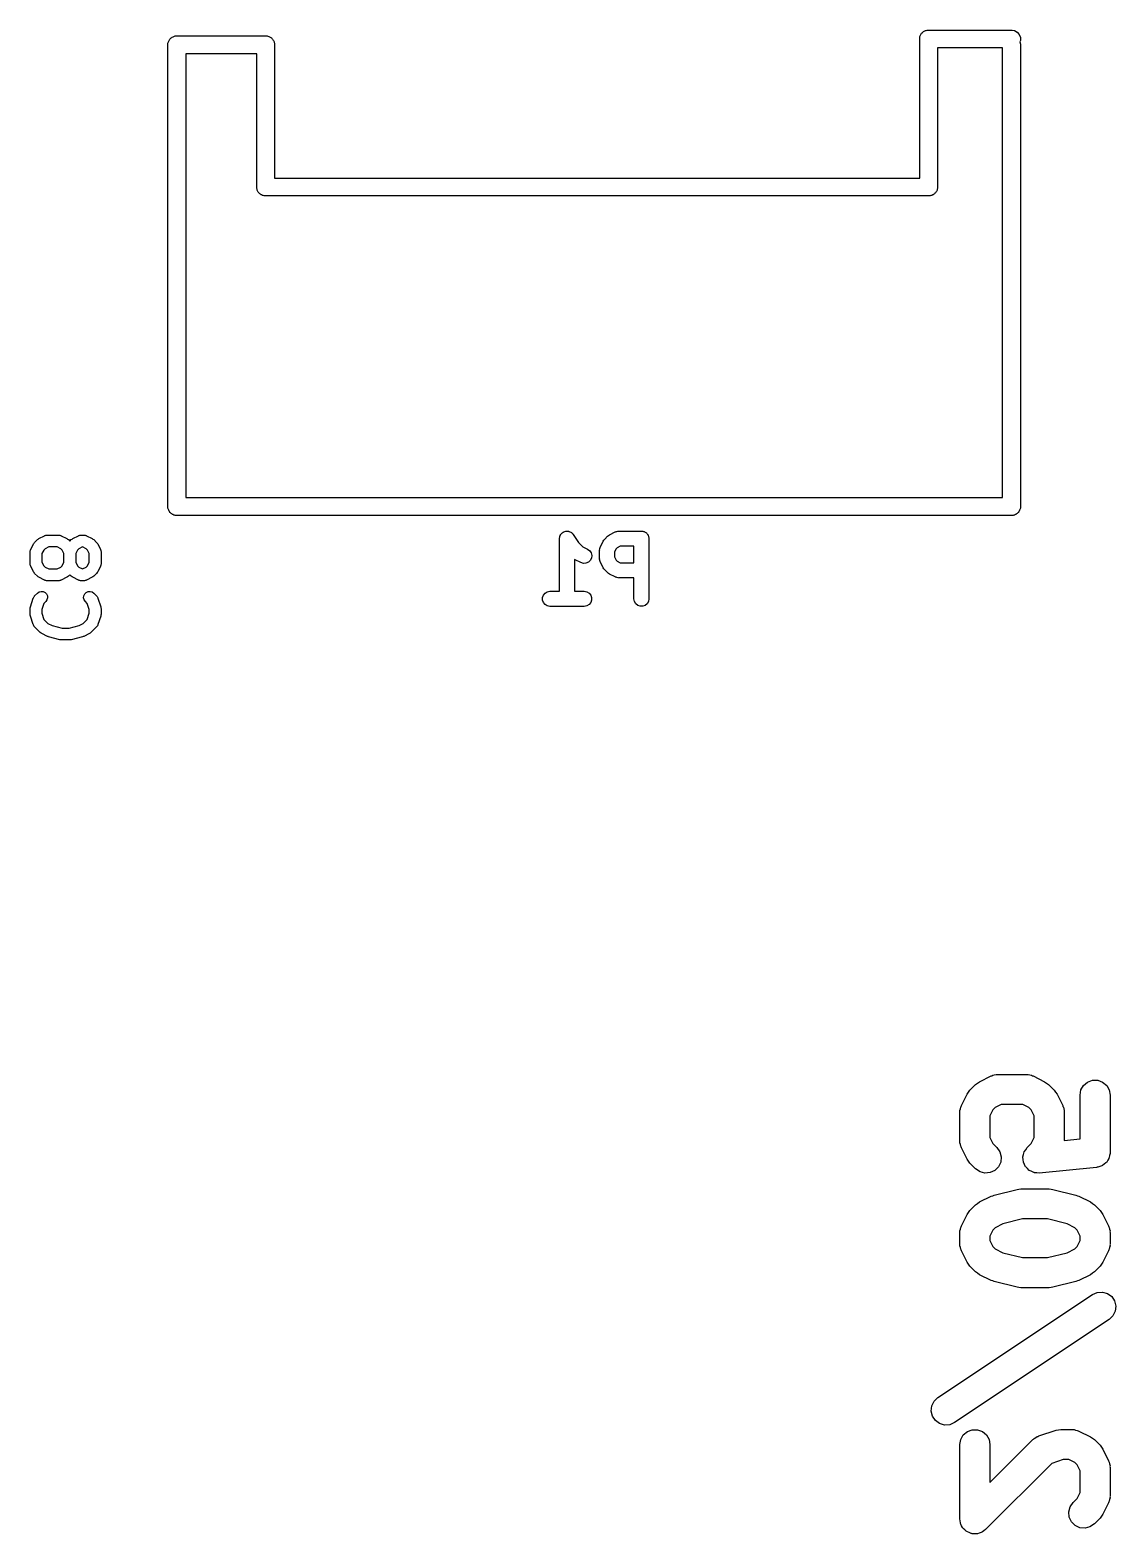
# Model space of a CAD drawing. Extents: x 85.7 to 123.3, y -104.5 to -55.
# Drawn here: x 96.85 to 106.03, y -90.51 to -77.8 of the extents above; entities that cross this region are included whole.
import ezdxf

# ---------------------------------------------------------------- set-up
doc = ezdxf.new("R2010")
doc.units = 0
doc.header["$MEASUREMENT"] = 0
doc.layers.add('BLACK', color=7, linetype='CONTINUOUS')

msp = doc.modelspace()

# ---------------------------------------------------------------- linework, layer by layer
at = {"layer": 'BLACK', "linetype": 'CONTINUOUS'}
for p, q in [((98.0345, -77.879), (98.0396, -77.8748)), ((98.0396, -77.8748), (98.0438, -77.8697)), ((98.0438, -77.8697), (98.0496, -77.8663)), ((98.0496, -77.8663), (98.0547, -77.862)), ((98.0547, -77.862), (98.061, -77.8598)), ((98.061, -77.8598), (98.0668, -77.8564)), ((98.0668, -77.8564), (98.0733, -77.8553)), ((98.0733, -77.8553), (98.0796, -77.853)), ((98.0796, -77.853), (98.0862, -77.853)), ((98.0862, -77.853), (98.0862, -77.853)), ((98.0862, -77.853), (98.8494, -77.853)), ((98.8494, -77.853), (98.8494, -77.853)), ((98.8494, -77.853), (98.856, -77.853)), ((98.856, -77.853), (98.8623, -77.8553)), ((98.8623, -77.8553), (98.8688, -77.8564)), ((98.8688, -77.8564), (98.8746, -77.8598)), ((98.8746, -77.8598), (98.8809, -77.862)), ((98.8809, -77.862), (98.886, -77.8663)), ((98.886, -77.8663), (98.8918, -77.8697)), ((98.8918, -77.8697), (98.896, -77.8748)), ((98.896, -77.8748), (98.9011, -77.879)), ((104.368, -77.8648), (104.37, -77.8585)), ((104.368, -77.8714), (104.368, -77.8648)), ((104.368, -79.053), (104.368, -77.8714)), ((104.37, -77.8585), (104.371, -77.852)), ((104.371, -77.852), (104.375, -77.8462)), ((104.375, -77.8462), (104.377, -77.8399)), ((104.377, -77.8399), (104.381, -77.8348)), ((104.381, -77.8348), (104.384, -77.829)), ((104.384, -77.829), (104.39, -77.8248)), ((104.39, -77.8248), (104.394, -77.8197)), ((104.394, -77.8197), (104.4, -77.8163)), ((104.4, -77.8163), (104.405, -77.812)), ((104.405, -77.812), (104.411, -77.8098)), ((104.411, -77.8098), (104.417, -77.8064)), ((104.417, -77.8064), (104.423, -77.8053)), ((104.423, -77.8053), (104.43, -77.803)), ((104.43, -77.803), (104.436, -77.803)), ((104.436, -77.803), (104.436, -77.803)), ((104.436, -77.803), (105.149, -77.803)), ((105.149, -77.803), (105.169, -77.8064)), ((105.169, -77.8064), (105.192, -77.8197)), ((105.192, -77.8197), (105.209, -77.8399)), ((105.209, -77.8399), (105.218, -77.8648)), ((105.218, -77.8648), (105.218, -77.8912)), ((98.0178, -77.9148), (98.0201, -77.9085)), ((98.0178, -77.9214), (98.0178, -77.9148)), ((98.0178, -81.8346), (98.0178, -77.9214)), ((98.0201, -77.9085), (98.0212, -77.902)), ((98.0212, -77.902), (98.0246, -77.8962)), ((98.0246, -77.8962), (98.0268, -77.8899)), ((98.0268, -77.8899), (98.0311, -77.8848)), ((98.0311, -77.8848), (98.0345, -77.879)), ((98.9011, -77.879), (98.9045, -77.8848)), ((98.9045, -77.8848), (98.9088, -77.8899)), ((98.9088, -77.8899), (98.911, -77.8962)), ((98.911, -77.8962), (98.9144, -77.902)), ((98.9144, -77.902), (98.9155, -77.9085)), ((98.9155, -77.9085), (98.9178, -77.9148)), ((98.9178, -77.9148), (98.9178, -77.9214)), ((98.9178, -77.9214), (98.9178, -77.9214)), ((98.9178, -77.9214), (98.9178, -79.053)), ((105.068, -77.953), (104.518, -77.953)), ((104.518, -77.953), (104.518, -79.1346)), ((105.068, -81.753), (105.068, -77.953)), ((105.218, -77.8912), (105.214, -77.9015)), ((105.214, -77.9015), (105.214, -77.902)), ((105.214, -77.902), (105.218, -77.9214)), ((105.218, -77.9214), (105.218, -81.8346)), ((98.7678, -78.003), (98.1678, -78.003)), ((98.1678, -78.003), (98.1678, -81.753)), ((98.7678, -79.1148), (98.7678, -78.003)), ((98.7678, -79.1412), (98.7678, -79.1148)), ((98.7701, -79.1475), (98.7678, -79.1412)), ((98.9178, -79.053), (104.368, -79.053)), ((104.518, -79.1412), (104.516, -79.1475)), ((104.518, -79.1346), (104.518, -79.1346)), ((104.518, -79.1346), (104.518, -79.1412)), ((98.7712, -79.154), (98.7701, -79.1475)), ((98.7746, -79.1598), (98.7712, -79.154)), ((98.7768, -79.1661), (98.7746, -79.1598)), ((98.7811, -79.1712), (98.7768, -79.1661)), ((98.7845, -79.177), (98.7811, -79.1712)), ((98.7896, -79.1812), (98.7845, -79.177)), ((98.7938, -79.1863), (98.7896, -79.1812)), ((98.7996, -79.1897), (98.7938, -79.1863)), ((98.8047, -79.194), (98.7996, -79.1897)), ((98.811, -79.1962), (98.8047, -79.194)), ((98.8168, -79.1996), (98.811, -79.1962)), ((98.8233, -79.2007), (98.8168, -79.1996)), ((98.8296, -79.203), (98.8233, -79.2007)), ((98.8362, -79.203), (98.8296, -79.203)), ((104.449, -79.203), (98.8362, -79.203)), ((98.8362, -79.203), (98.8362, -79.203)), ((104.456, -79.203), (104.449, -79.203)), ((104.449, -79.203), (104.449, -79.203)), ((104.462, -79.2007), (104.456, -79.203)), ((104.469, -79.1996), (104.462, -79.2007)), ((104.475, -79.1962), (104.469, -79.1996)), ((104.481, -79.194), (104.475, -79.1962)), ((104.486, -79.1897), (104.481, -79.194)), ((104.492, -79.1863), (104.486, -79.1897)), ((104.496, -79.1812), (104.492, -79.1863)), ((104.501, -79.177), (104.496, -79.1812)), ((104.504, -79.1712), (104.501, -79.177)), ((104.509, -79.1661), (104.504, -79.1712)), ((104.511, -79.1598), (104.509, -79.1661)), ((104.514, -79.154), (104.511, -79.1598)), ((104.516, -79.1475), (104.514, -79.154)), ((98.1678, -81.753), (105.068, -81.753)), ((98.0178, -81.8412), (98.0178, -81.8346)), ((98.0178, -81.8346), (98.0178, -81.8346)), ((98.0201, -81.8475), (98.0178, -81.8412)), ((98.0212, -81.854), (98.0201, -81.8475)), ((98.0246, -81.8598), (98.0212, -81.854)), ((98.0268, -81.8661), (98.0246, -81.8598)), ((98.0311, -81.8712), (98.0268, -81.8661)), ((98.0345, -81.877), (98.0311, -81.8712)), ((98.0396, -81.8812), (98.0345, -81.877)), ((98.0438, -81.8863), (98.0396, -81.8812)), ((98.0496, -81.8897), (98.0438, -81.8863)), ((98.0547, -81.894), (98.0496, -81.8897)), ((98.061, -81.8962), (98.0547, -81.894)), ((98.0668, -81.8996), (98.061, -81.8962)), ((98.0733, -81.9007), (98.0668, -81.8996)), ((98.0796, -81.903), (98.0733, -81.9007)), ((98.0862, -81.903), (98.0796, -81.903)), ((105.149, -81.903), (98.0862, -81.903)), ((98.0862, -81.903), (98.0862, -81.903)), ((105.156, -81.903), (105.149, -81.903)), ((105.149, -81.903), (105.149, -81.903)), ((105.162, -81.9007), (105.156, -81.903)), ((105.169, -81.8996), (105.162, -81.9007)), ((105.175, -81.8962), (105.169, -81.8996)), ((105.181, -81.894), (105.175, -81.8962)), ((105.186, -81.8897), (105.181, -81.894)), ((105.192, -81.8863), (105.186, -81.8897)), ((105.196, -81.8812), (105.192, -81.8863)), ((105.201, -81.877), (105.196, -81.8812)), ((105.204, -81.8712), (105.201, -81.877)), ((105.209, -81.8661), (105.204, -81.8712)), ((105.211, -81.8598), (105.209, -81.8661)), ((105.214, -81.854), (105.211, -81.8598)), ((105.216, -81.8475), (105.214, -81.854)), ((105.218, -81.8412), (105.216, -81.8475)), ((105.218, -81.8346), (105.218, -81.8346)), ((105.218, -81.8346), (105.218, -81.8412)), ((101.332, -82.0717), (101.336, -82.0656)), ((101.336, -82.0656), (101.34, -82.059)), ((101.34, -82.059), (101.343, -82.0567)), ((101.343, -82.0567), (101.345, -82.0539)), ((101.345, -82.0539), (101.351, -82.0497)), ((101.351, -82.0497), (101.357, -82.0448)), ((101.357, -82.0448), (101.36, -82.0436)), ((101.36, -82.0436), (101.363, -82.0417)), ((101.363, -82.0417), (101.371, -82.0399)), ((101.371, -82.0399), (101.378, -82.0373)), ((101.378, -82.0373), (101.381, -82.0373)), ((101.381, -82.0373), (101.385, -82.0364)), ((101.385, -82.0364), (101.392, -82.0373)), ((101.392, -82.0373), (101.4, -82.0373)), ((101.4, -82.0373), (101.403, -82.0385)), ((101.403, -82.0385), (101.407, -82.0389)), ((101.407, -82.0389), (101.413, -82.0422)), ((101.413, -82.0422), (101.421, -82.0448)), ((101.421, -82.0448), (101.423, -82.0471)), ((101.423, -82.0471), (101.426, -82.0486)), ((101.426, -82.0486), (101.432, -82.0541)), ((101.432, -82.0541), (101.437, -82.059)), ((101.437, -82.059), (101.439, -82.062)), ((101.439, -82.062), (101.442, -82.0646)), ((101.442, -82.0646), (101.487, -82.1319)), ((101.739, -82.0733), (101.747, -82.0672)), ((101.747, -82.0672), (101.796, -82.043)), ((101.796, -82.043), (101.799, -82.042)), ((101.799, -82.042), (101.803, -82.0401)), ((101.803, -82.0401), (101.81, -82.0388)), ((101.81, -82.0388), (101.817, -82.0367)), ((101.817, -82.0367), (101.821, -82.0369)), ((101.821, -82.0369), (101.824, -82.0363)), ((101.824, -82.0363), (102.018, -82.0363)), ((102.018, -82.0363), (102.023, -82.0373)), ((102.023, -82.0373), (102.029, -82.0373)), ((102.029, -82.0373), (102.034, -82.0392)), ((102.034, -82.0392), (102.039, -82.0401)), ((102.039, -82.0401), (102.044, -82.0429)), ((102.044, -82.0429), (102.05, -82.0448)), ((102.05, -82.0448), (102.054, -82.0484)), ((102.054, -82.0484), (102.059, -82.0512)), ((102.059, -82.0512), (102.062, -82.0554)), ((102.062, -82.0554), (102.066, -82.059)), ((102.066, -82.059), (102.069, -82.0638)), ((102.069, -82.0638), (102.073, -82.0681)), ((96.8564, -82.1972), (96.8579, -82.1947)), ((96.8579, -82.1947), (96.8587, -82.1919)), ((96.8587, -82.1919), (96.8825, -82.1443)), ((96.8825, -82.1443), (96.8873, -82.1379)), ((96.8873, -82.1379), (96.8919, -82.1313)), ((96.8919, -82.1313), (96.9157, -82.1075)), ((96.9157, -82.1075), (96.9222, -82.1029)), ((96.9222, -82.1029), (96.9287, -82.0981)), ((96.9287, -82.0981), (96.9763, -82.0743)), ((96.9806, -82.1839), (96.9683, -82.1963)), ((96.9763, -82.0743), (96.979, -82.0735)), ((96.979, -82.0735), (96.9815, -82.0721)), ((97.0104, -82.169), (96.9806, -82.1839)), ((96.9815, -82.0721), (96.9873, -82.071)), ((96.9873, -82.071), (96.9929, -82.0694)), ((96.9929, -82.0694), (96.9958, -82.0695)), ((96.9958, -82.0695), (96.9986, -82.069)), ((96.9986, -82.069), (97.0939, -82.069)), ((97.0821, -82.169), (97.0104, -82.169)), ((97.1119, -82.1839), (97.0821, -82.169)), ((97.0939, -82.069), (97.0967, -82.0695)), ((97.0967, -82.0695), (97.0996, -82.0694)), ((97.0996, -82.0694), (97.1052, -82.071)), ((97.1052, -82.071), (97.111, -82.0721)), ((97.111, -82.0721), (97.1135, -82.0735)), ((97.1242, -82.1963), (97.1119, -82.1839)), ((97.1135, -82.0735), (97.1162, -82.0743)), ((97.1162, -82.0743), (97.1639, -82.0981)), ((97.1639, -82.0981), (97.1703, -82.1029)), ((97.1703, -82.1029), (97.1769, -82.1075)), ((97.1769, -82.1075), (97.1891, -82.1198)), ((97.1891, -82.1198), (97.2014, -82.1075)), ((97.2014, -82.1075), (97.2079, -82.1029)), ((97.2079, -82.1029), (97.2144, -82.0981)), ((97.2144, -82.0981), (97.262, -82.0743)), ((97.2664, -82.1839), (97.254, -82.1963)), ((97.262, -82.0743), (97.2648, -82.0735)), ((97.2648, -82.0735), (97.2673, -82.0721)), ((97.2962, -82.169), (97.2664, -82.1839)), ((97.2673, -82.0721), (97.273, -82.071)), ((97.273, -82.071), (97.2786, -82.0694)), ((97.2786, -82.0694), (97.2815, -82.0695)), ((97.2815, -82.0695), (97.2844, -82.069)), ((97.2844, -82.069), (97.3082, -82.069)), ((97.2964, -82.169), (97.2962, -82.169)), ((97.3262, -82.1839), (97.2964, -82.169)), ((97.3082, -82.069), (97.311, -82.0695)), ((97.311, -82.0695), (97.3139, -82.0694)), ((97.3139, -82.0694), (97.3195, -82.071)), ((97.3195, -82.071), (97.3253, -82.0721)), ((97.3253, -82.0721), (97.3278, -82.0735)), ((97.3385, -82.1963), (97.3262, -82.1839)), ((97.3278, -82.0735), (97.3305, -82.0743)), ((97.3305, -82.0743), (97.3782, -82.0981)), ((97.3782, -82.0981), (97.3846, -82.1029)), ((97.3846, -82.1029), (97.3911, -82.1075)), ((97.3911, -82.1075), (97.415, -82.1313)), ((97.415, -82.1313), (97.4195, -82.1379)), ((97.4195, -82.1379), (97.4243, -82.1443)), ((97.4243, -82.1443), (97.4481, -82.1919)), ((97.4481, -82.1919), (97.449, -82.1947)), ((97.449, -82.1947), (97.4504, -82.1972)), ((101.325, -82.0998), (101.326, -82.0963)), ((101.325, -82.5443), (101.325, -82.0998)), ((101.326, -82.0928), (101.328, -82.0856)), ((101.326, -82.0963), (101.326, -82.0928)), ((101.328, -82.0856), (101.329, -82.0781)), ((101.329, -82.0781), (101.331, -82.075)), ((101.331, -82.075), (101.332, -82.0717)), ((101.487, -82.1319), (101.523, -82.1686)), ((101.523, -82.1686), (101.562, -82.1882)), ((101.562, -82.1882), (101.58, -82.2013)), ((101.664, -82.1893), (101.667, -82.1822)), ((101.665, -82.193), (101.664, -82.1893)), ((101.664, -82.1966), (101.665, -82.193)), ((101.667, -82.1822), (101.668, -82.1749)), ((101.668, -82.1749), (101.67, -82.1717)), ((101.67, -82.1717), (101.671, -82.1682)), ((101.671, -82.1682), (101.695, -82.1198)), ((101.695, -82.1198), (101.701, -82.1116)), ((101.701, -82.1116), (101.707, -82.1033)), ((101.707, -82.1033), (101.731, -82.0791)), ((101.731, -82.0791), (101.739, -82.0733)), ((101.804, -82.1858), (101.791, -82.2116)), ((101.813, -82.1762), (101.804, -82.1858)), ((101.839, -82.1633), (101.813, -82.1762)), ((101.954, -82.1633), (101.839, -82.1633)), ((101.954, -82.3024), (101.954, -82.1633)), ((102.073, -82.0681), (102.075, -82.0733)), ((102.075, -82.0733), (102.077, -82.0781)), ((102.077, -82.0781), (102.078, -82.0836)), ((102.078, -82.0836), (102.08, -82.0888)), ((102.08, -82.0888), (102.08, -82.0943)), ((102.08, -82.0943), (102.081, -82.0998)), ((102.081, -82.0998), (102.081, -82.6078)), ((96.8534, -82.2143), (96.8539, -82.2114)), ((96.8534, -82.3095), (96.8534, -82.2143)), ((96.8539, -82.3124), (96.8534, -82.3095)), ((96.8537, -82.2086), (96.8554, -82.203)), ((96.8539, -82.2114), (96.8537, -82.2086)), ((96.8537, -82.3152), (96.8539, -82.3124)), ((96.8554, -82.3208), (96.8537, -82.3152)), ((96.8554, -82.203), (96.8564, -82.1972)), ((96.8564, -82.3266), (96.8554, -82.3208)), ((96.9683, -82.1963), (96.9534, -82.2261)), ((96.9534, -82.2261), (96.9534, -82.2977)), ((96.9534, -82.2977), (96.9683, -82.3275)), ((97.1391, -82.2261), (97.1242, -82.1963)), ((97.1242, -82.3275), (97.1391, -82.2977)), ((97.1391, -82.2977), (97.1391, -82.2261)), ((97.254, -82.1963), (97.2391, -82.2261)), ((97.2391, -82.2261), (97.2391, -82.2977)), ((97.2391, -82.2977), (97.254, -82.3275)), ((97.3534, -82.2261), (97.3385, -82.1963)), ((97.3385, -82.3275), (97.3534, -82.2977)), ((97.3534, -82.2977), (97.3534, -82.2261)), ((97.4504, -82.1972), (97.4514, -82.203)), ((97.4514, -82.3208), (97.4504, -82.3266)), ((97.4514, -82.203), (97.4531, -82.2086)), ((97.4531, -82.3152), (97.4514, -82.3208)), ((97.4531, -82.2086), (97.4529, -82.2114)), ((97.4529, -82.2114), (97.4534, -82.2143)), ((97.4534, -82.3095), (97.4529, -82.3124)), ((97.4529, -82.3124), (97.4531, -82.3152)), ((97.4534, -82.2143), (97.4534, -82.3095)), ((101.457, -82.2776), (101.452, -82.274)), ((101.452, -82.274), (101.452, -82.5443)), ((101.506, -82.3017), (101.457, -82.2776)), ((101.527, -82.308), (101.506, -82.3017)), ((101.549, -82.3067), (101.527, -82.308)), ((101.569, -82.2979), (101.549, -82.3067)), ((101.585, -82.2828), (101.569, -82.2979)), ((101.58, -82.2013), (101.592, -82.2197)), ((101.595, -82.2631), (101.585, -82.2828)), ((101.592, -82.2197), (101.597, -82.2411)), ((101.597, -82.2411), (101.595, -82.2631)), ((101.664, -82.2691), (101.664, -82.1966)), ((101.665, -82.2727), (101.664, -82.2691)), ((101.664, -82.2764), (101.665, -82.2727)), ((101.667, -82.2835), (101.664, -82.2764)), ((101.668, -82.2909), (101.667, -82.2835)), ((101.67, -82.294), (101.668, -82.2909)), ((101.671, -82.2975), (101.67, -82.294)), ((101.695, -82.3459), (101.671, -82.2975)), ((101.791, -82.2116), (101.791, -82.2542)), ((101.791, -82.2542), (101.804, -82.2799)), ((101.804, -82.2799), (101.813, -82.2895)), ((101.813, -82.2895), (101.839, -82.3024)), ((101.839, -82.3024), (101.954, -82.3024)), ((96.8579, -82.3291), (96.8564, -82.3266)), ((96.8587, -82.3319), (96.8579, -82.3291)), ((96.8825, -82.3795), (96.8587, -82.3319)), ((96.8873, -82.3859), (96.8825, -82.3795)), ((96.8919, -82.3925), (96.8873, -82.3859)), ((96.9157, -82.4163), (96.8919, -82.3925)), ((96.9222, -82.4209), (96.9157, -82.4163)), ((96.9287, -82.4257), (96.9222, -82.4209)), ((96.9763, -82.4495), (96.9287, -82.4257)), ((96.9683, -82.3275), (96.9806, -82.3399)), ((96.9806, -82.3399), (97.0104, -82.3548)), ((97.0104, -82.3548), (97.0821, -82.3548)), ((97.0821, -82.3548), (97.1119, -82.3399)), ((97.1119, -82.3399), (97.1242, -82.3275)), ((97.1639, -82.4257), (97.1162, -82.4495)), ((97.1703, -82.4209), (97.1639, -82.4257)), ((97.1769, -82.4163), (97.1703, -82.4209)), ((97.1891, -82.404), (97.1769, -82.4163)), ((97.2014, -82.4163), (97.1891, -82.404)), ((97.2079, -82.4209), (97.2014, -82.4163)), ((97.2144, -82.4257), (97.2079, -82.4209)), ((97.262, -82.4495), (97.2144, -82.4257)), ((97.254, -82.3275), (97.2664, -82.3399)), ((97.2664, -82.3399), (97.2962, -82.3548)), ((97.2962, -82.3548), (97.2964, -82.3548)), ((97.2964, -82.3548), (97.3262, -82.3399)), ((97.3262, -82.3399), (97.3385, -82.3275)), ((97.3782, -82.4257), (97.3305, -82.4495)), ((97.3846, -82.4209), (97.3782, -82.4257)), ((97.3911, -82.4163), (97.3846, -82.4209)), ((97.415, -82.3925), (97.3911, -82.4163)), ((97.4195, -82.3859), (97.415, -82.3925)), ((97.4243, -82.3795), (97.4195, -82.3859)), ((97.4481, -82.3319), (97.4243, -82.3795)), ((97.449, -82.3291), (97.4481, -82.3319)), ((97.4504, -82.3266), (97.449, -82.3291)), ((101.701, -82.3541), (101.695, -82.3459)), ((101.707, -82.3624), (101.701, -82.3541)), ((101.731, -82.3866), (101.707, -82.3624)), ((101.739, -82.3925), (101.731, -82.3866)), ((101.747, -82.3985), (101.739, -82.3925)), ((101.796, -82.4227), (101.747, -82.3985)), ((101.799, -82.4237), (101.796, -82.4227)), ((101.803, -82.4256), (101.799, -82.4237)), ((101.81, -82.4269), (101.803, -82.4256)), ((101.817, -82.429), (101.81, -82.4269)), ((101.821, -82.4288), (101.817, -82.429)), ((101.824, -82.4294), (101.821, -82.4288)), ((101.954, -82.4294), (101.824, -82.4294)), ((101.954, -82.6078), (101.954, -82.4294)), ((96.8919, -82.5837), (96.9157, -82.5599)), ((96.9157, -82.5599), (96.9299, -82.5499)), ((96.9299, -82.5499), (96.9467, -82.5454)), ((96.9467, -82.5454), (96.964, -82.5469)), ((96.964, -82.5469), (96.9797, -82.5543)), ((96.979, -82.4503), (96.9763, -82.4495)), ((96.9815, -82.4517), (96.979, -82.4503)), ((96.9797, -82.5543), (96.992, -82.5666)), ((96.9873, -82.4528), (96.9815, -82.4517)), ((96.9929, -82.4544), (96.9873, -82.4528)), ((96.992, -82.5666), (96.9993, -82.5823)), ((96.9958, -82.4543), (96.9929, -82.4544)), ((96.9986, -82.4548), (96.9958, -82.4543)), ((97.0939, -82.4548), (96.9986, -82.4548)), ((97.0967, -82.4543), (97.0939, -82.4548)), ((97.0996, -82.4544), (97.0967, -82.4543)), ((97.1052, -82.4528), (97.0996, -82.4544)), ((97.111, -82.4517), (97.1052, -82.4528)), ((97.1135, -82.4503), (97.111, -82.4517)), ((97.1162, -82.4495), (97.1135, -82.4503)), ((97.2648, -82.4503), (97.262, -82.4495)), ((97.2673, -82.4517), (97.2648, -82.4503)), ((97.273, -82.4528), (97.2673, -82.4517)), ((97.2786, -82.4544), (97.273, -82.4528)), ((97.2815, -82.4543), (97.2786, -82.4544)), ((97.2844, -82.4548), (97.2815, -82.4543)), ((97.3082, -82.4548), (97.2844, -82.4548)), ((97.3075, -82.5823), (97.3148, -82.5666)), ((97.311, -82.4543), (97.3082, -82.4548)), ((97.3139, -82.4544), (97.311, -82.4543)), ((97.3195, -82.4528), (97.3139, -82.4544)), ((97.3148, -82.5666), (97.3271, -82.5543)), ((97.3253, -82.4517), (97.3195, -82.4528)), ((97.3278, -82.4503), (97.3253, -82.4517)), ((97.3271, -82.5543), (97.3428, -82.5469)), ((97.3305, -82.4495), (97.3278, -82.4503)), ((97.3428, -82.5469), (97.3601, -82.5454)), ((97.3601, -82.5454), (97.3769, -82.5499)), ((97.3769, -82.5499), (97.3911, -82.5599)), ((97.3911, -82.5599), (97.415, -82.5837)), ((101.189, -82.5761), (101.203, -82.5592)), ((101.203, -82.5592), (101.222, -82.5481)), ((101.222, -82.5481), (101.244, -82.5443)), ((101.244, -82.5443), (101.325, -82.5443)), ((101.452, -82.5443), (101.534, -82.5443)), ((101.534, -82.5443), (101.556, -82.5481)), ((101.556, -82.5481), (101.575, -82.5592)), ((101.575, -82.5592), (101.589, -82.5761)), ((96.8534, -82.6905), (96.8548, -82.6826)), ((96.8534, -82.7381), (96.8534, -82.6905)), ((96.8548, -82.6826), (96.856, -82.6747)), ((96.856, -82.6747), (96.8798, -82.6032)), ((96.8798, -82.6032), (96.8812, -82.6007)), ((96.8812, -82.6007), (96.8819, -82.5979)), ((96.8819, -82.5979), (96.8853, -82.5931)), ((96.8853, -82.5931), (96.8881, -82.588)), ((96.8881, -82.588), (96.8902, -82.586)), ((96.8902, -82.586), (96.8919, -82.5837)), ((96.9709, -82.6461), (96.9534, -82.6986)), ((96.9534, -82.6986), (96.9534, -82.73)), ((96.9864, -82.6306), (96.9709, -82.6461)), ((96.9963, -82.6164), (96.9864, -82.6306)), ((97.0008, -82.5996), (96.9963, -82.6164)), ((96.9993, -82.5823), (97.0008, -82.5996)), ((97.306, -82.5996), (97.3075, -82.5823)), ((97.3105, -82.6164), (97.306, -82.5996)), ((97.3204, -82.6306), (97.3105, -82.6164)), ((97.3359, -82.6461), (97.3204, -82.6306)), ((97.3534, -82.6986), (97.3359, -82.6461)), ((97.3534, -82.73), (97.3534, -82.6986)), ((97.415, -82.5837), (97.4166, -82.586)), ((97.4166, -82.586), (97.4188, -82.588)), ((97.4188, -82.588), (97.4216, -82.5931)), ((97.4216, -82.5931), (97.4249, -82.5979)), ((97.4249, -82.5979), (97.4257, -82.6007)), ((97.4257, -82.6007), (97.427, -82.6032)), ((97.427, -82.6032), (97.4508, -82.6747)), ((97.4508, -82.6747), (97.452, -82.6826)), ((97.452, -82.6826), (97.4534, -82.6905)), ((97.4534, -82.6905), (97.4534, -82.7381)), ((101.181, -82.5968), (101.189, -82.5761)), ((101.181, -82.6188), (101.181, -82.5968)), ((101.189, -82.6396), (101.181, -82.6188)), ((101.203, -82.6565), (101.189, -82.6396)), ((101.222, -82.6675), (101.203, -82.6565)), ((101.244, -82.6713), (101.222, -82.6675)), ((101.534, -82.6713), (101.244, -82.6713)), ((101.556, -82.6675), (101.534, -82.6713)), ((101.575, -82.6565), (101.556, -82.6675)), ((101.589, -82.6396), (101.575, -82.6565)), ((101.589, -82.5761), (101.596, -82.5968)), ((101.596, -82.6188), (101.589, -82.6396)), ((101.596, -82.5968), (101.596, -82.6188)), ((101.958, -82.6295), (101.954, -82.6078)), ((101.969, -82.6486), (101.958, -82.6295)), ((101.986, -82.6628), (101.969, -82.6486)), ((102.007, -82.6703), (101.986, -82.6628)), ((102.029, -82.6703), (102.007, -82.6703)), ((102.05, -82.6628), (102.029, -82.6703)), ((102.066, -82.6486), (102.05, -82.6628)), ((102.077, -82.6295), (102.066, -82.6486)), ((102.081, -82.6078), (102.077, -82.6295)), ((96.8548, -82.746), (96.8534, -82.7381)), ((96.856, -82.7539), (96.8548, -82.746)), ((96.8798, -82.8253), (96.856, -82.7539)), ((96.8812, -82.8279), (96.8798, -82.8253)), ((96.8819, -82.8306), (96.8812, -82.8279)), ((96.9534, -82.73), (96.9709, -82.7825)), ((96.9709, -82.7825), (97.0045, -82.816)), ((97.0045, -82.816), (97.0399, -82.8338)), ((97.2669, -82.8338), (97.3024, -82.816)), ((97.3024, -82.816), (97.3359, -82.7825)), ((97.3359, -82.7825), (97.3534, -82.73)), ((97.4257, -82.8279), (97.4249, -82.8307)), ((97.427, -82.8253), (97.4257, -82.8279)), ((97.4508, -82.7539), (97.427, -82.8253)), ((97.452, -82.746), (97.4508, -82.7539)), ((97.4534, -82.7381), (97.452, -82.746)), ((96.8853, -82.8354), (96.8819, -82.8306)), ((96.8881, -82.8406), (96.8853, -82.8354)), ((96.8902, -82.8425), (96.8881, -82.8406)), ((96.8919, -82.8449), (96.8902, -82.8425)), ((96.9395, -82.8925), (96.8919, -82.8449)), ((96.946, -82.8971), (96.9395, -82.8925)), ((96.9525, -82.9019), (96.946, -82.8971)), ((97.0001, -82.9257), (96.9525, -82.9019)), ((97.0053, -82.9272), (97.0001, -82.9257)), ((97.0103, -82.9295), (97.0053, -82.9272)), ((97.1056, -82.9533), (97.0103, -82.9295)), ((97.0399, -82.8338), (97.1238, -82.8548)), ((97.1117, -82.9537), (97.1056, -82.9533)), ((97.1177, -82.9548), (97.1117, -82.9537)), ((97.1891, -82.9548), (97.1177, -82.9548)), ((97.1238, -82.8548), (97.183, -82.8548)), ((97.183, -82.8548), (97.2669, -82.8338)), ((97.1951, -82.9537), (97.1891, -82.9548)), ((97.2013, -82.9533), (97.1951, -82.9537)), ((97.2965, -82.9295), (97.2013, -82.9533)), ((97.3015, -82.9272), (97.2965, -82.9295)), ((97.3067, -82.9257), (97.3015, -82.9272)), ((97.3543, -82.9019), (97.3067, -82.9257)), ((97.3608, -82.8971), (97.3543, -82.9019)), ((97.3673, -82.8925), (97.3608, -82.8971)), ((97.415, -82.8449), (97.3673, -82.8925)), ((97.4166, -82.8425), (97.415, -82.8449)), ((97.4188, -82.8406), (97.4166, -82.8425)), ((97.4216, -82.8355), (97.4188, -82.8406)), ((97.4249, -82.8307), (97.4216, -82.8355)), ((104.874, -86.6867), (104.97, -86.6383)), ((104.97, -86.6383), (104.977, -86.6362)), ((104.977, -86.6362), (104.984, -86.6325)), ((104.984, -86.6325), (104.998, -86.63)), ((104.998, -86.63), (105.013, -86.6257)), ((105.013, -86.6257), (105.02, -86.6262)), ((105.02, -86.6262), (105.027, -86.6249)), ((105.027, -86.6249), (105.269, -86.6249)), ((105.269, -86.6249), (105.276, -86.6262)), ((105.276, -86.6262), (105.283, -86.6257)), ((105.283, -86.6257), (105.298, -86.63)), ((105.298, -86.63), (105.312, -86.6325)), ((105.312, -86.6325), (105.319, -86.6362)), ((105.319, -86.6362), (105.326, -86.6383)), ((105.326, -86.6383), (105.423, -86.6867)), ((104.78, -86.7755), (104.792, -86.7588)), ((104.792, -86.7588), (104.84, -86.7105)), ((104.84, -86.7105), (104.857, -86.6988)), ((104.857, -86.6988), (104.874, -86.6867)), ((105.423, -86.6867), (105.439, -86.6988)), ((105.439, -86.6988), (105.456, -86.7105)), ((105.456, -86.7105), (105.504, -86.7588)), ((105.504, -86.7588), (105.516, -86.7755)), ((105.723, -86.8003), (105.73, -86.7568)), ((105.73, -86.7568), (105.752, -86.7186)), ((105.752, -86.7186), (105.786, -86.6903)), ((105.786, -86.6903), (105.827, -86.6752)), ((105.827, -86.6752), (105.872, -86.6752)), ((105.872, -86.6752), (105.913, -86.6903)), ((105.913, -86.6903), (105.947, -86.7186)), ((105.947, -86.7186), (105.969, -86.7568)), ((105.969, -86.7568), (105.977, -86.8003)), ((104.718, -86.8956), (104.72, -86.8886)), ((104.72, -86.8886), (104.768, -86.7919)), ((104.768, -86.7919), (104.78, -86.7755)), ((105.057, -86.8789), (105.006, -86.9046)), ((105.239, -86.8789), (105.057, -86.8789)), ((105.29, -86.9046), (105.239, -86.8789)), ((105.516, -86.7755), (105.528, -86.7919)), ((105.528, -86.7919), (105.576, -86.8886)), ((105.576, -86.8886), (105.578, -86.8956)), ((105.723, -87.1691), (105.723, -86.8003)), ((105.977, -86.8003), (105.977, -87.2841)), ((104.707, -86.9309), (104.712, -86.9166)), ((104.708, -86.9382), (104.707, -86.9309)), ((104.707, -86.9454), (104.708, -86.9382)), ((104.707, -87.1873), (104.707, -86.9454)), ((104.712, -86.9166), (104.714, -86.902)), ((104.714, -86.902), (104.718, -86.8956)), ((104.986, -86.9239), (104.961, -86.9754)), ((104.961, -86.9754), (104.961, -87.1573)), ((105.006, -86.9046), (104.986, -86.9239)), ((105.31, -86.9239), (105.29, -86.9046)), ((105.335, -86.9754), (105.31, -86.9239)), ((105.335, -87.1573), (105.335, -86.9754)), ((105.578, -86.8956), (105.582, -86.902)), ((105.582, -86.902), (105.584, -86.9166)), ((105.584, -86.9166), (105.589, -86.9309)), ((105.589, -86.9309), (105.588, -86.9382)), ((105.588, -86.9382), (105.589, -86.9454)), ((105.589, -86.9454), (105.589, -87.1824)), ((104.708, -87.1945), (104.707, -87.1873)), ((104.707, -87.2018), (104.708, -87.1945)), ((104.712, -87.2161), (104.707, -87.2018)), ((104.714, -87.2308), (104.712, -87.2161)), ((104.718, -87.2371), (104.714, -87.2308)), ((104.72, -87.2441), (104.718, -87.2371)), ((104.768, -87.3409), (104.72, -87.2441)), ((104.961, -87.1573), (104.986, -87.2088)), ((104.986, -87.2088), (105.02, -87.2427)), ((105.02, -87.2427), (105.045, -87.2788)), ((105.251, -87.2788), (105.263, -87.2613)), ((105.263, -87.2613), (105.275, -87.2438)), ((105.275, -87.2433), (105.276, -87.2427)), ((105.275, -87.2438), (105.275, -87.2433)), ((105.276, -87.2427), (105.31, -87.2088)), ((105.31, -87.2088), (105.335, -87.1573)), ((105.589, -87.1824), (105.723, -87.1691)), ((104.78, -87.3572), (104.768, -87.3409)), ((104.792, -87.3739), (104.78, -87.3572)), ((104.84, -87.4223), (104.792, -87.3739)), ((105.053, -87.3653), (105.034, -87.4053)), ((105.045, -87.2788), (105.057, -87.3214)), ((105.057, -87.3214), (105.053, -87.3653)), ((105.239, -87.3214), (105.245, -87.3009)), ((105.239, -87.3222), (105.239, -87.3214)), ((105.239, -87.323), (105.239, -87.3222)), ((105.241, -87.3442), (105.239, -87.323)), ((105.243, -87.3653), (105.241, -87.3442)), ((105.243, -87.366), (105.243, -87.3653)), ((105.243, -87.3668), (105.243, -87.366)), ((105.253, -87.3861), (105.243, -87.3668)), ((105.245, -87.3009), (105.25, -87.2802)), ((105.25, -87.2796), (105.251, -87.2788)), ((105.25, -87.2802), (105.25, -87.2796)), ((105.262, -87.4053), (105.253, -87.3861)), ((105.888, -87.4032), (105.872, -87.4091)), ((105.905, -87.3985), (105.888, -87.4032)), ((105.909, -87.3957), (105.905, -87.3985)), ((105.913, -87.3941), (105.909, -87.3957)), ((105.926, -87.3829), (105.913, -87.3941)), ((105.94, -87.3728), (105.926, -87.3829)), ((105.943, -87.3688), (105.94, -87.3728)), ((105.947, -87.3657), (105.943, -87.3688)), ((105.956, -87.3507), (105.947, -87.3657)), ((105.965, -87.3363), (105.956, -87.3507)), ((105.966, -87.3317), (105.965, -87.3363)), ((105.969, -87.3275), (105.966, -87.3317)), ((105.972, -87.3104), (105.969, -87.3275)), ((105.976, -87.2936), (105.972, -87.3104)), ((105.977, -87.2841), (105.976, -87.2888)), ((105.976, -87.2888), (105.976, -87.2936)), ((104.877, -87.4476), (104.84, -87.4223)), ((104.919, -87.459), (104.877, -87.4476)), ((104.963, -87.4551), (104.919, -87.459)), ((105.003, -87.4365), (104.963, -87.4551)), ((105.034, -87.4053), (105.003, -87.4365)), ((105.262, -87.4059), (105.262, -87.4053)), ((105.263, -87.4066), (105.262, -87.4059)), ((105.278, -87.4214), (105.263, -87.4066)), ((105.293, -87.4365), (105.278, -87.4214)), ((105.294, -87.4368), (105.293, -87.4365)), ((105.294, -87.4374), (105.294, -87.4368)), ((105.314, -87.4462), (105.294, -87.4374)), ((105.333, -87.4551), (105.314, -87.4462)), ((105.334, -87.4552), (105.333, -87.4551)), ((105.334, -87.4555), (105.334, -87.4552)), ((105.356, -87.4571), (105.334, -87.4555)), ((105.377, -87.459), (105.356, -87.4571)), ((105.378, -87.4588), (105.377, -87.459)), ((105.862, -87.4104), (105.378, -87.4588)), ((105.378, -87.4588), (105.378, -87.4588)), ((105.867, -87.4091), (105.862, -87.4104)), ((105.872, -87.4091), (105.867, -87.4091)), ((104.874, -87.7027), (104.97, -87.6543)), ((104.97, -87.6543), (104.984, -87.6503)), ((104.984, -87.6503), (104.996, -87.6447)), ((104.996, -87.6447), (105.19, -87.5963)), ((105.19, -87.5963), (105.205, -87.5952)), ((105.205, -87.5952), (105.221, -87.5925)), ((105.221, -87.5925), (105.462, -87.5925)), ((105.462, -87.5925), (105.478, -87.5952)), ((105.478, -87.5952), (105.493, -87.5963)), ((105.493, -87.5963), (105.687, -87.6447)), ((105.687, -87.6447), (105.7, -87.6503)), ((105.7, -87.6503), (105.713, -87.6543)), ((105.713, -87.6543), (105.81, -87.7027)), ((104.78, -87.7915), (104.792, -87.7748)), ((104.792, -87.7748), (104.84, -87.7265)), ((104.84, -87.7265), (104.857, -87.7148)), ((104.857, -87.7148), (104.874, -87.7027)), ((105.81, -87.7027), (105.826, -87.7148)), ((105.826, -87.7148), (105.843, -87.7265)), ((105.843, -87.7265), (105.891, -87.7748)), ((105.891, -87.7748), (105.903, -87.7915)), ((104.714, -87.918), (104.718, -87.9116)), ((104.718, -87.9116), (104.72, -87.9046)), ((104.72, -87.9046), (104.768, -87.8079)), ((104.768, -87.8079), (104.78, -87.7915)), ((105.071, -87.8877), (105.006, -87.9206)), ((105.236, -87.8465), (105.071, -87.8877)), ((105.447, -87.8465), (105.236, -87.8465)), ((105.612, -87.8877), (105.447, -87.8465)), ((105.678, -87.9206), (105.612, -87.8877)), ((105.903, -87.7915), (105.915, -87.8079)), ((105.915, -87.8079), (105.963, -87.9046)), ((105.963, -87.9046), (105.965, -87.9116)), ((105.965, -87.9116), (105.969, -87.918)), ((104.707, -87.9469), (104.712, -87.9326)), ((104.708, -87.9542), (104.707, -87.9469)), ((104.707, -87.9614), (104.708, -87.9542)), ((104.707, -88.0582), (104.707, -87.9614)), ((104.712, -87.9326), (104.714, -87.918)), ((104.986, -87.9399), (104.961, -87.9914)), ((104.961, -87.9914), (104.961, -88.0282)), ((104.961, -88.0282), (104.986, -88.0797)), ((105.006, -87.9206), (104.986, -87.9399)), ((105.697, -87.9399), (105.678, -87.9206)), ((105.723, -87.9914), (105.697, -87.9399)), ((105.697, -88.0797), (105.723, -88.0282)), ((105.723, -88.0282), (105.723, -87.9914)), ((105.969, -87.918), (105.971, -87.9326)), ((105.971, -87.9326), (105.976, -87.9469)), ((105.976, -87.9469), (105.975, -87.9542)), ((105.975, -87.9542), (105.977, -87.9614)), ((105.977, -87.9614), (105.977, -88.0582)), ((104.708, -88.0654), (104.707, -88.0582)), ((104.707, -88.0727), (104.708, -88.0654)), ((104.712, -88.087), (104.707, -88.0727)), ((104.714, -88.1016), (104.712, -88.087)), ((104.718, -88.108), (104.714, -88.1016)), ((104.72, -88.115), (104.718, -88.108)), ((104.768, -88.2117), (104.72, -88.115)), ((104.986, -88.0797), (105.006, -88.0989)), ((105.006, -88.0989), (105.071, -88.1319)), ((105.071, -88.1319), (105.236, -88.1731)), ((105.447, -88.1731), (105.612, -88.1319)), ((105.612, -88.1319), (105.678, -88.0989)), ((105.678, -88.0989), (105.697, -88.0797)), ((105.963, -88.115), (105.915, -88.2117)), ((105.965, -88.1079), (105.963, -88.115)), ((105.969, -88.1016), (105.965, -88.1079)), ((105.971, -88.087), (105.969, -88.1016)), ((105.976, -88.0727), (105.971, -88.087)), ((105.977, -88.0582), (105.975, -88.0654)), ((105.975, -88.0654), (105.976, -88.0727)), ((104.78, -88.2281), (104.768, -88.2117)), ((104.792, -88.2447), (104.78, -88.2281)), ((104.84, -88.2931), (104.792, -88.2447)), ((105.236, -88.1731), (105.447, -88.1731)), ((105.891, -88.2447), (105.843, -88.2931)), ((105.903, -88.2281), (105.891, -88.2447)), ((105.915, -88.2117), (105.903, -88.2281)), ((104.857, -88.3048), (104.84, -88.2931)), ((104.874, -88.3169), (104.857, -88.3048)), ((104.97, -88.3653), (104.874, -88.3169)), ((104.984, -88.3692), (104.97, -88.3653)), ((104.996, -88.3749), (104.984, -88.3692)), ((105.19, -88.4233), (104.996, -88.3749)), ((105.687, -88.3749), (105.493, -88.4233)), ((105.7, -88.3692), (105.687, -88.3749)), ((105.713, -88.3653), (105.7, -88.3692)), ((105.81, -88.3169), (105.713, -88.3653)), ((105.826, -88.3048), (105.81, -88.3169)), ((105.843, -88.2931), (105.826, -88.3048)), ((104.521, -89.3555), (105.827, -88.4847)), ((105.205, -88.4244), (105.19, -88.4233)), ((105.221, -88.4271), (105.205, -88.4244)), ((105.462, -88.4271), (105.221, -88.4271)), ((105.478, -88.4244), (105.462, -88.4271)), ((105.493, -88.4233), (105.478, -88.4244)), ((105.827, -88.4847), (105.868, -88.467)), ((105.868, -88.467), (105.912, -88.4641)), ((105.912, -88.4641), (105.954, -88.4765)), ((105.954, -88.4765), (105.99, -88.5026)), ((105.99, -88.5026), (106.014, -88.5393)), ((106.014, -88.5393), (106.025, -88.5822)), ((106, -88.6656), (105.968, -88.696)), ((106.02, -88.626), (106, -88.6656)), ((106.025, -88.5822), (106.02, -88.626)), ((105.968, -88.696), (104.662, -89.5669)), ((104.465, -89.4694), (104.47, -89.4256)), ((104.47, -89.4256), (104.489, -89.386)), ((104.489, -89.386), (104.521, -89.3555)), ((104.475, -89.5122), (104.465, -89.4694)), ((104.5, -89.5489), (104.475, -89.5122)), ((104.535, -89.5751), (104.5, -89.5489)), ((104.578, -89.5874), (104.535, -89.5751)), ((104.622, -89.5846), (104.578, -89.5874)), ((104.662, -89.5669), (104.622, -89.5846)), ((104.714, -89.7081), (104.736, -89.6699)), ((104.736, -89.6699), (104.77, -89.6415)), ((104.77, -89.6415), (104.811, -89.6264)), ((104.811, -89.6264), (104.856, -89.6264)), ((104.856, -89.6264), (104.897, -89.6415)), ((104.897, -89.6415), (104.931, -89.6699)), ((104.931, -89.6699), (104.953, -89.7081)), ((105.348, -89.6933), (105.36, -89.6848)), ((105.36, -89.6848), (105.368, -89.6829)), ((105.368, -89.6829), (105.374, -89.6794)), ((105.374, -89.6794), (105.519, -89.631)), ((105.519, -89.631), (105.539, -89.628)), ((105.539, -89.628), (105.559, -89.6245)), ((105.559, -89.6245), (105.656, -89.6245)), ((105.656, -89.6245), (105.663, -89.6258)), ((105.663, -89.6258), (105.671, -89.6253)), ((105.671, -89.6253), (105.685, -89.6296)), ((105.685, -89.6296), (105.699, -89.6322)), ((105.699, -89.6322), (105.706, -89.6358)), ((105.706, -89.6358), (105.713, -89.6379)), ((105.713, -89.6379), (105.81, -89.6863)), ((105.81, -89.6863), (105.826, -89.6984)), ((104.707, -89.7515), (104.714, -89.7081)), ((104.707, -90.3805), (104.707, -89.7515)), ((104.953, -89.7081), (104.961, -89.7515)), ((104.961, -90.0739), (105.324, -89.7101)), ((104.961, -89.7515), (104.961, -90.0739)), ((105.324, -89.7101), (105.33, -89.7059)), ((105.33, -89.7059), (105.335, -89.7004)), ((105.335, -89.7004), (105.348, -89.6933)), ((105.826, -89.6984), (105.843, -89.7101)), ((105.843, -89.7101), (105.891, -89.7585)), ((105.891, -89.7585), (105.903, -89.7751)), ((105.903, -89.7751), (105.915, -89.7915)), ((105.915, -89.7915), (105.963, -89.8882)), ((105.483, -89.9109), (104.923, -90.4703)), ((105.58, -89.8785), (105.483, -89.9109)), ((105.626, -89.8785), (105.58, -89.8785)), ((105.678, -89.9043), (105.626, -89.8785)), ((105.697, -89.9235), (105.678, -89.9043)), ((105.723, -89.975), (105.697, -89.9235)), ((105.963, -89.8882), (105.965, -89.8952)), ((105.965, -89.8952), (105.969, -89.9016)), ((105.969, -89.9016), (105.971, -89.9162)), ((105.971, -89.9162), (105.976, -89.9305)), ((105.976, -89.9305), (105.975, -89.9378)), ((105.975, -89.9378), (105.977, -89.945)), ((105.723, -90.157), (105.723, -89.975)), ((105.977, -89.945), (105.977, -90.1869)), ((105.697, -90.2085), (105.723, -90.157)), ((105.977, -90.1869), (105.975, -90.1941)), ((105.975, -90.1941), (105.976, -90.2015)), ((105.626, -90.321), (105.638, -90.2784)), ((105.63, -90.3649), (105.626, -90.321)), ((105.638, -90.2784), (105.663, -90.2423)), ((105.663, -90.2423), (105.697, -90.2085)), ((105.963, -90.2437), (105.915, -90.3405)), ((105.965, -90.2367), (105.963, -90.2437)), ((105.969, -90.2304), (105.965, -90.2367)), ((105.971, -90.2157), (105.969, -90.2304)), ((105.976, -90.2015), (105.971, -90.2157)), ((104.709, -90.3968), (104.707, -90.3805)), ((104.711, -90.4133), (104.709, -90.3968)), ((104.713, -90.4184), (104.711, -90.4133)), ((104.714, -90.4239), (104.713, -90.4184)), ((104.722, -90.4383), (104.714, -90.4239)), ((104.73, -90.4533), (104.722, -90.4383)), ((105.649, -90.4049), (105.63, -90.3649)), ((105.68, -90.4361), (105.649, -90.4049)), ((105.72, -90.4547), (105.68, -90.4361)), ((105.806, -90.4472), (105.764, -90.4586)), ((105.843, -90.4219), (105.806, -90.4472)), ((105.891, -90.3735), (105.843, -90.4219)), ((105.903, -90.3568), (105.891, -90.3735)), ((105.915, -90.3405), (105.903, -90.3568)), ((104.733, -90.4573), (104.73, -90.4533)), ((104.736, -90.4621), (104.733, -90.4573)), ((104.749, -90.4728), (104.736, -90.4621)), ((104.761, -90.4845), (104.749, -90.4728)), ((104.766, -90.4869), (104.761, -90.4845)), ((104.77, -90.4904), (104.766, -90.4869)), ((104.786, -90.4961), (104.77, -90.4904)), ((104.801, -90.5031), (104.786, -90.4961)), ((104.806, -90.5036), (104.801, -90.5031)), ((104.811, -90.5055), (104.806, -90.5036)), ((104.828, -90.5055), (104.811, -90.5055)), ((104.845, -90.507), (104.828, -90.5055)), ((104.85, -90.5055), (104.845, -90.507)), ((104.856, -90.5055), (104.85, -90.5055)), ((104.871, -90.4999), (104.856, -90.5055)), ((104.887, -90.4956), (104.871, -90.4999)), ((104.892, -90.4924), (104.887, -90.4956)), ((104.897, -90.4904), (104.892, -90.4924)), ((104.91, -90.4798), (104.897, -90.4904)), ((104.923, -90.4703), (104.91, -90.4798)), ((105.764, -90.4586), (105.72, -90.4547))]:
    msp.add_line(p, q, dxfattribs=at)

doc.saveas('drawing.dxf')
